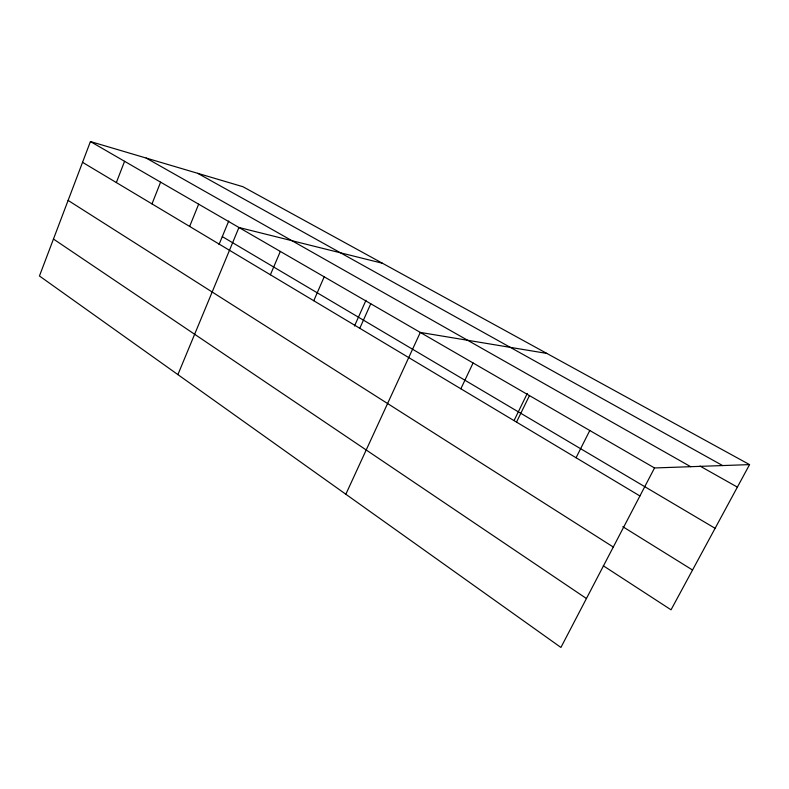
<?xml version="1.0" encoding="UTF-8"?>
<svg xmlns="http://www.w3.org/2000/svg" width="789" height="789" viewBox="0 0 789 789"><rect width="100%" height="100%" fill="white"/><g stroke="black" fill="none" stroke-linecap="round" stroke-linejoin="round"><path stroke-width="1.18" d="M749.55 464.613L242.884 186.697L90.429 141.547L39.45 275.992L560.92 647.453L654.525 467.966L749.55 464.613L671.035 609.808L603.299 565.782M116.348 182.565L124.573 161.311M151.991 203.897L160.601 182.16M189.646 226.433L198.66 204.183M219.026 244.541L228.731 221.009M177.9 374.607L238.939 227.488L382.497 263.279M270.4 274.779L280.322 251.435M313.766 300.737L324.19 276.821M354.478 326.054L365.968 300.313M359.794 328.283L370.761 303.765M345.838 494.239L420.3 332.425L546.807 353.413M460.855 388.79L473.084 362.97M514.043 420.596L527.269 393.474M516.509 422.105L529.458 395.595M576.059 457.748L589.787 430.508M197.733 173.333L722.635 465.569M700.03 466.082L737.37 487.129M146.182 158.066L690.671 466.693M90.429 141.547L654.525 467.966M222.301 236.611L715.1 528.314M82.549 162.327L639.918 495.975M622.787 526.687L692.545 570.023M68.11 200.406L613.29 547.033M53.465 239.047L586.434 598.526"/></g></svg>
